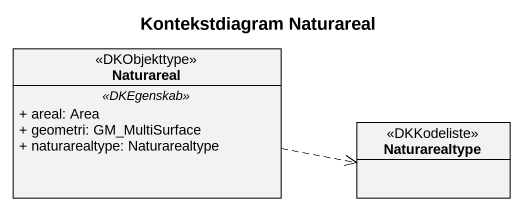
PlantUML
@startuml
title Kontekstdiagram Naturareal
hide circle
hide empty members
skinparam classAttributeIconSize 0
class Naturareal <<DKObjekttype>> {
  .. <<DKEgenskab>> ..
  + areal: Area
  + geometri: GM_MultiSurface
  + naturarealtype: Naturarealtype
}
enum Naturarealtype <<DKKodeliste>>
Naturareal .right.> Naturarealtype
@enduml
